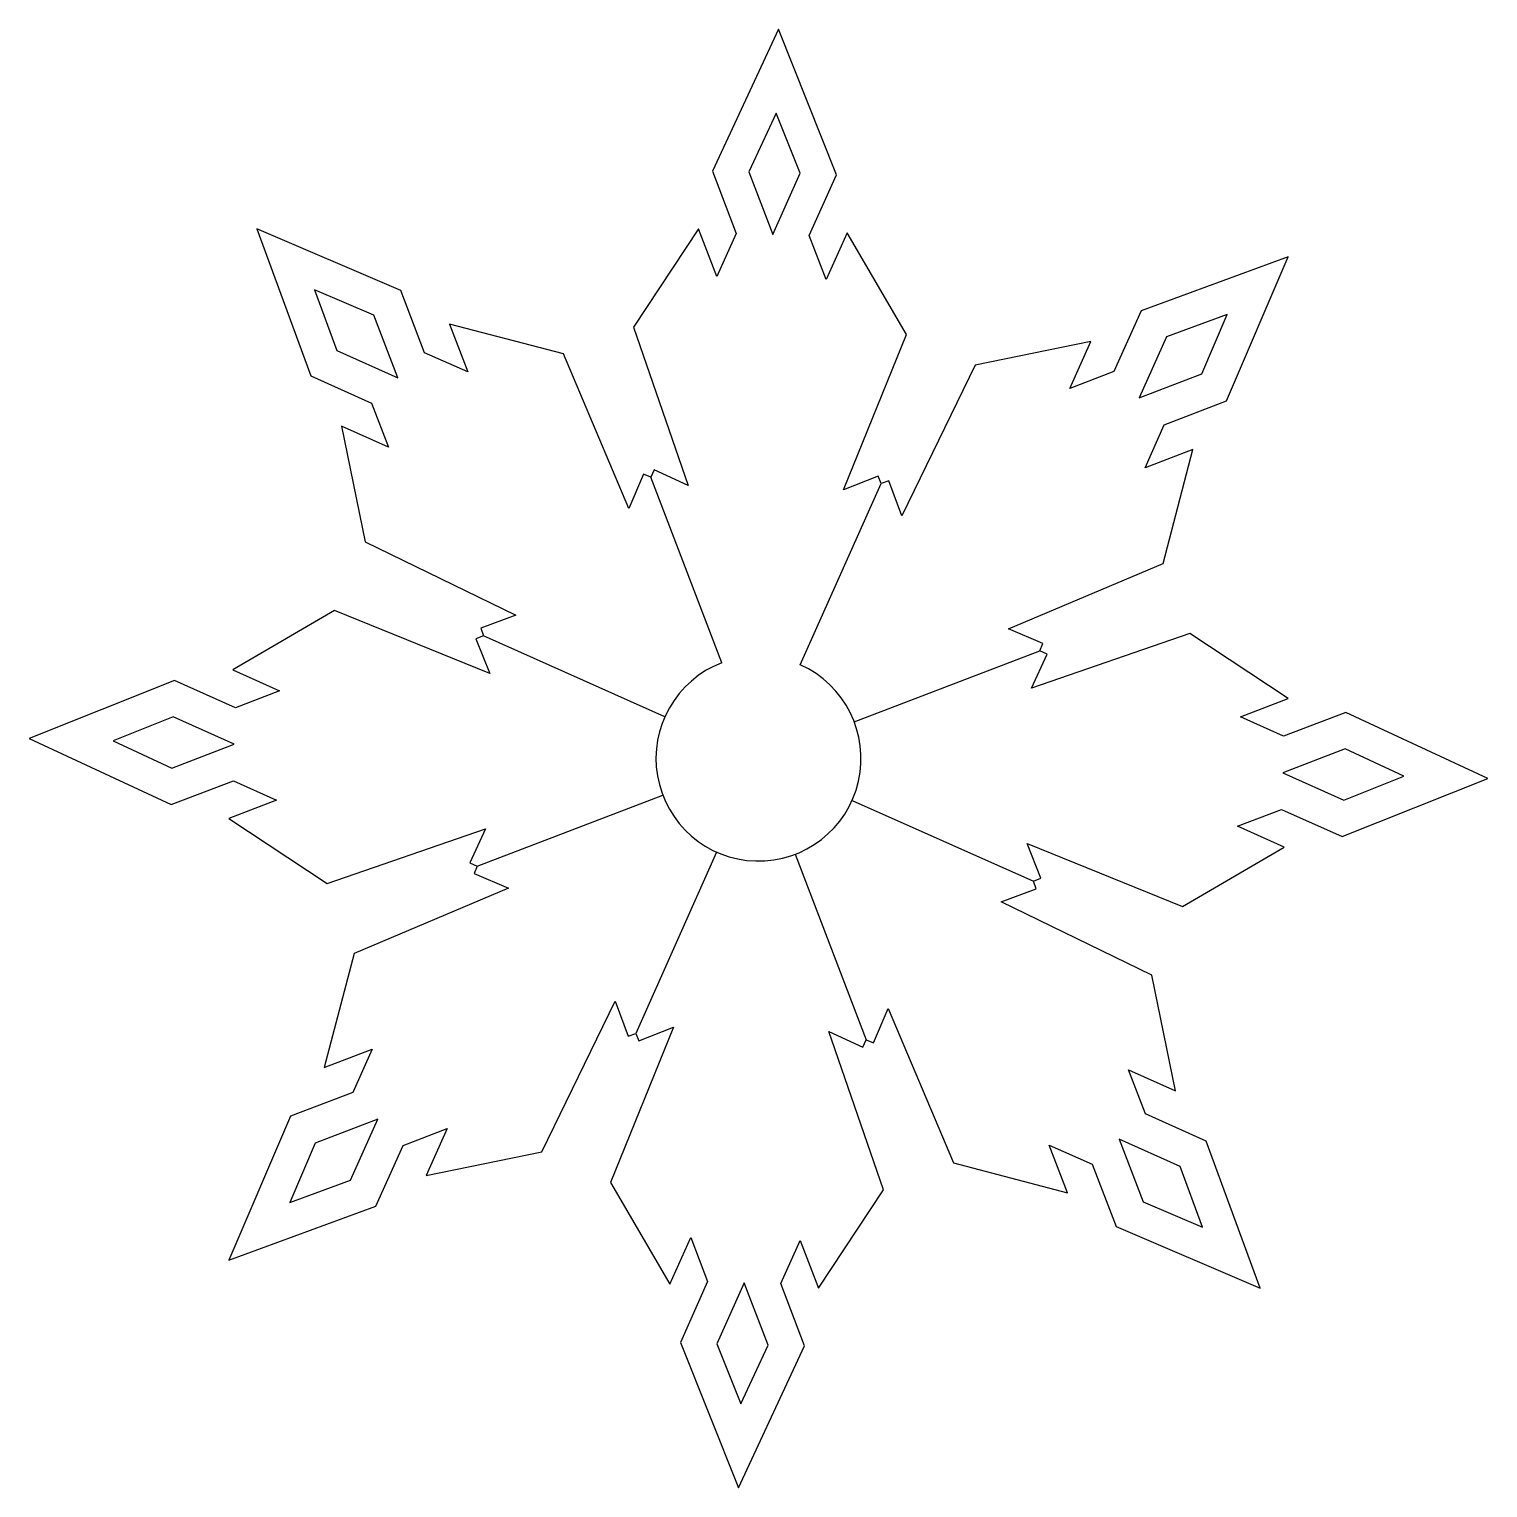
# Model space of a CAD drawing. Header units: millimetres. Extents: x -102 to 99, y -117 to 84.
import ezdxf

# ---------------------------------------------------------------- set-up
doc = ezdxf.new("R2010")
doc.units = ezdxf.units.MM

msp = doc.modelspace()

# ---------------------------------------------------------------- linework, layer by layer
at = {"color": 7, "linetype": 'Continuous', "lineweight": 25}
for p, q in [((1.58, 84.3), (-7.52, 64.7)), ((9.6, 64.23), (1.58, 84.3)), ((1.27, 72.72), (-2.49, 64.63)), ((4.58, 64.44), (1.27, 72.72)), ((-7.52, 64.7), (-4.23, 56.11)), ((-2.49, 64.63), (0.81, 56)), ((0.81, 56), (4.58, 64.44)), ((5.85, 55.84), (9.6, 64.23)), ((-70.35, 56.77), (-62.92, 36.48)), ((-50.49, 48.25), (-70.35, 56.77)), ((-9.42, 56.78), (-18.38, 43.2)), ((-6.89, 50.17), (-9.42, 56.78)), ((-4.23, 56.11), (-6.89, 50.17)), ((8.18, 49.76), (5.85, 55.84)), ((11.07, 56.22), (8.18, 49.76)), ((19.27, 42.17), (11.07, 56.22)), ((71.9, 52.9), (51.61, 45.47)), ((63.38, 33.04), (71.9, 52.9)), ((-54.19, 44.85), (-62.38, 48.36)), ((-62.38, 48.36), (-59.32, 39.99)), ((-47.2, 39.67), (-50.49, 48.25)), ((-50.89, 36.22), (-54.19, 44.85)), ((51.61, 45.47), (47.86, 37.08)), ((63.49, 44.93), (55.12, 41.87)), ((59.98, 36.74), (63.49, 44.93)), ((-43.79, 43.63), (-41.26, 37.02)), ((-28.05, 39.5), (-43.79, 43.63)), ((-18.38, 43.2), (-10.85, 21.34)), ((10.57, 20.76), (19.27, 42.17)), ((44.67, 41.22), (28.73, 37.95)), ((41.78, 34.75), (44.67, 41.22)), ((55.12, 41.87), (51.35, 33.44)), ((-59.32, 39.99), (-50.89, 36.22)), ((-41.26, 37.02), (-47.2, 39.67)), ((-19.06, 18.2), (-28.05, 39.5)), ((-62.92, 36.48), (-54.53, 32.73)), ((28.73, 37.95), (18.59, 17.17)), ((47.86, 37.08), (41.78, 34.75)), ((51.35, 33.44), (59.98, 36.74)), ((-54.53, 32.73), (-52.2, 26.65)), ((54.8, 29.75), (63.38, 33.04)), ((-58.67, 29.54), (-55.4, 13.6)), ((-52.2, 26.65), (-58.67, 29.54)), ((52.15, 23.81), (54.8, 29.75)), ((58.76, 26.34), (52.15, 23.81)), ((54.63, 10.6), (58.76, 26.34)), ((-17.03, 22.93), (-19.06, 18.2)), ((-16, 22.49), (-17.03, 22.93)), ((-15.53, 23.51), (-16, 22.49)), ((-6.21, -3.08), (-16, 22.49)), ((-10.85, 21.34), (-15.53, 23.51)), ((15.35, 22.67), (10.57, 20.76)), ((15.77, 21.63), (15.35, 22.67)), ((4.61, -3.37), (15.77, 21.63)), ((16.82, 22.01), (15.77, 21.63)), ((18.59, 17.17), (16.82, 22.01)), ((-55.4, 13.6), (-34.62, 3.46)), ((33.33, 1.61), (54.63, 10.6)), ((-59.62, 4.14), (-73.67, -4.06)), ((-38.2, -4.56), (-59.62, 4.14)), ((-34.62, 3.46), (-39.46, 1.69)), ((-39.07, 0.64), (-40.12, 0.22)), ((-40.12, 0.22), (-38.2, -4.56)), ((-39.46, 1.69), (-39.07, 0.64)), ((-14.07, -10.52), (-39.07, 0.64)), ((38.06, -0.42), (33.33, 1.61)), ((58.33, 0.93), (36.47, -6.6)), ((71.91, -8.03), (58.33, 0.93)), ((12.05, -11.23), (37.62, -1.45)), ((36.47, -6.6), (38.64, -1.92)), ((37.62, -1.45), (38.06, -0.42)), ((38.64, -1.92), (37.62, -1.45)), ((-81.68, -5.53), (-101.74, -13.55)), ((-73.29, -9.28), (-81.68, -5.53)), ((-73.67, -4.06), (-67.21, -6.95)), ((-67.21, -6.95), (-73.29, -9.28)), ((65.3, -10.56), (71.91, -8.03)), ((79.83, -9.93), (71.24, -13.21)), ((99.43, -19.03), (79.83, -9.93)), ((-81.89, -10.55), (-90.17, -13.86)), ((-73.45, -14.32), (-81.89, -10.55)), ((71.24, -13.21), (65.3, -10.56)), ((-101.74, -13.55), (-82.14, -22.65)), ((-90.17, -13.86), (-82.08, -17.62)), ((-82.08, -17.62), (-73.45, -14.32)), ((79.76, -14.96), (71.14, -18.26)), ((87.85, -18.71), (79.76, -14.96)), ((-82.14, -22.65), (-73.56, -19.36)), ((-73.56, -19.36), (-67.62, -22.02)), ((71.14, -18.26), (79.57, -22.02)), ((79.36, -27.05), (99.43, -19.03)), ((79.57, -22.02), (87.85, -18.71)), ((-67.62, -22.02), (-74.23, -24.55)), ((-39.94, -31.13), (-14.37, -21.34)), ((11.76, -22.06), (36.76, -33.22)), ((64.89, -25.63), (70.97, -23.3)), ((70.97, -23.3), (79.36, -27.05)), ((-74.23, -24.55), (-60.65, -33.51)), ((-60.65, -33.51), (-38.79, -25.98)), ((-38.79, -25.98), (-40.96, -30.66)), ((71.35, -28.52), (64.89, -25.63)), ((35.89, -28.02), (57.3, -36.72)), ((37.8, -32.8), (35.89, -28.02)), ((-6.93, -29.2), (-18.09, -54.2)), ((3.9, -29.5), (13.68, -55.07)), ((57.3, -36.72), (71.35, -28.52)), ((-40.96, -30.66), (-39.94, -31.13)), ((-39.94, -31.13), (-40.38, -32.16)), ((-40.38, -32.16), (-35.65, -34.19)), ((-35.65, -34.19), (-56.94, -43.18)), ((36.76, -33.22), (37.8, -32.8)), ((37.14, -34.27), (36.76, -33.22)), ((32.3, -36.04), (37.14, -34.27)), ((53.08, -46.18), (32.3, -36.04)), ((-56.94, -43.18), (-61.08, -58.92)), ((56.35, -62.12), (53.08, -46.18)), ((-31.05, -70.53), (-20.91, -49.75)), ((-20.91, -49.75), (-19.14, -54.59)), ((14.71, -55.51), (16.74, -50.78)), ((16.74, -50.78), (25.73, -72.07)), ((-12.89, -53.33), (-21.59, -74.75)), ((-19.14, -54.59), (-18.09, -54.2)), ((-18.09, -54.2), (-17.67, -55.25)), ((-17.67, -55.25), (-12.89, -53.33)), ((8.53, -53.92), (13.21, -56.09)), ((16.06, -75.78), (8.53, -53.92)), ((13.21, -56.09), (13.68, -55.07)), ((13.68, -55.07), (14.71, -55.51)), ((-61.08, -58.92), (-54.46, -56.39)), ((-54.46, -56.39), (-57.12, -62.33)), ((49.89, -59.23), (56.35, -62.12)), ((52.21, -65.31), (49.89, -59.23)), ((-57.12, -62.33), (-65.7, -65.62)), ((-65.7, -65.62), (-74.22, -85.48)), ((-53.67, -66.02), (-62.3, -69.32)), ((-57.44, -74.45), (-53.67, -66.02)), ((60.6, -69.06), (52.21, -65.31)), ((-50.18, -69.66), (-44.1, -67.33)), ((-44.1, -67.33), (-46.99, -73.8)), ((-62.3, -69.32), (-65.81, -77.51)), ((-53.93, -78.05), (-50.18, -69.66)), ((38.94, -69.6), (44.88, -72.25)), ((41.47, -76.21), (38.94, -69.6)), ((57, -72.57), (48.57, -68.8)), ((48.57, -68.8), (51.87, -77.43)), ((68.03, -89.35), (60.6, -69.06)), ((-46.99, -73.8), (-31.05, -70.53)), ((25.73, -72.07), (41.47, -76.21)), ((44.88, -72.25), (48.17, -80.83)), ((60.06, -80.94), (57, -72.57)), ((-65.81, -77.51), (-57.44, -74.45)), ((-21.59, -74.75), (-13.38, -88.8)), ((7.1, -89.36), (16.06, -75.78)), ((-74.22, -85.48), (-53.93, -78.05)), ((51.87, -77.43), (60.06, -80.94)), ((-13.38, -88.8), (-10.5, -82.34)), ((-10.5, -82.34), (-8.17, -88.42)), ((48.17, -80.83), (68.03, -89.35)), ((1.92, -88.69), (4.57, -82.75)), ((4.57, -82.75), (7.1, -89.36)), ((-8.17, -88.42), (-11.92, -96.81)), ((-3.13, -88.58), (-6.89, -97.02)), ((0.17, -97.21), (-3.13, -88.58)), ((5.2, -97.27), (1.92, -88.69)), ((-11.92, -96.81), (-3.9, -116.87)), ((-6.89, -97.02), (-3.58, -105.3)), ((-3.9, -116.87), (5.2, -97.27)), ((-3.58, -105.3), (0.17, -97.21))]:
    msp.add_line(p, q, dxfattribs=at)
msp.add_arc((-1.16, -16.29), 14.14, 110.9393, 65.9393, dxfattribs=at)

doc.saveas('drawing.dxf')
